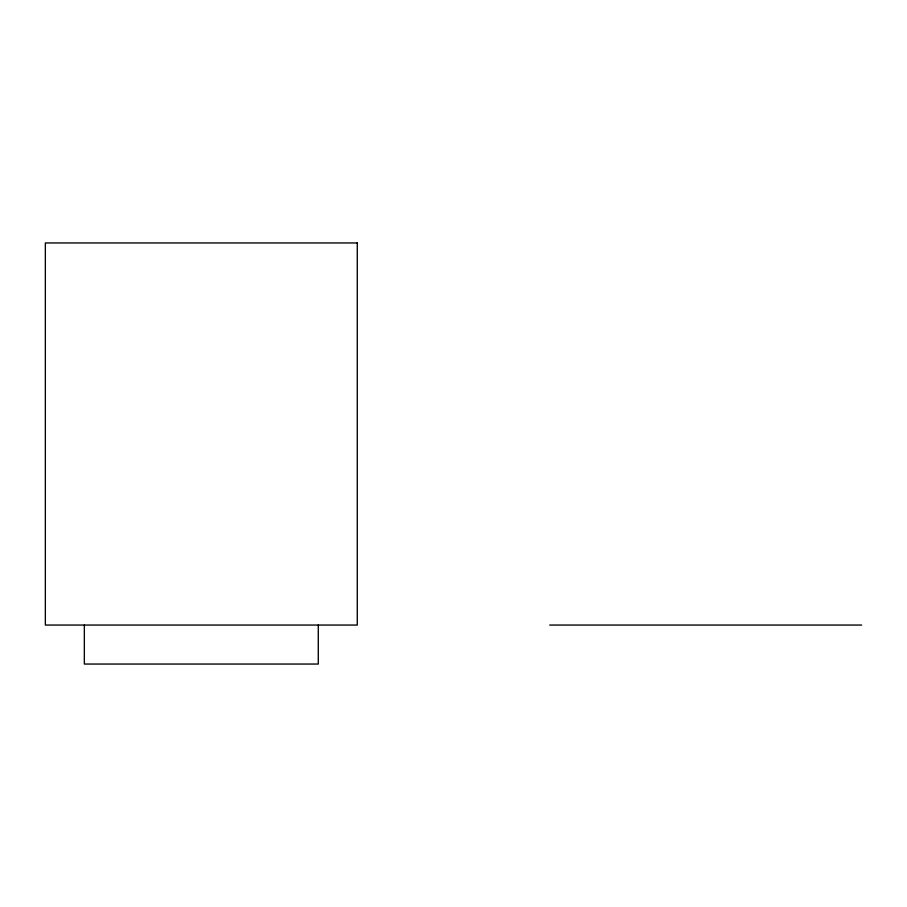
<?xml version="1.0" encoding="UTF-8"?>
<svg xmlns="http://www.w3.org/2000/svg" width="907" height="907" viewBox="0 0 907 907"><rect width="100%" height="100%" fill="white"/><g stroke="black" fill="none" stroke-linecap="round" stroke-linejoin="round"><path stroke-width="1.36" d="M549.721 625.059L861.65 625.059M318.289 625.059L318.289 664.049L84.34 664.049L84.34 625.059M357.279 242.951L45.35 242.951L45.35 625.059L357.279 625.059L357.279 242.951"/></g></svg>
